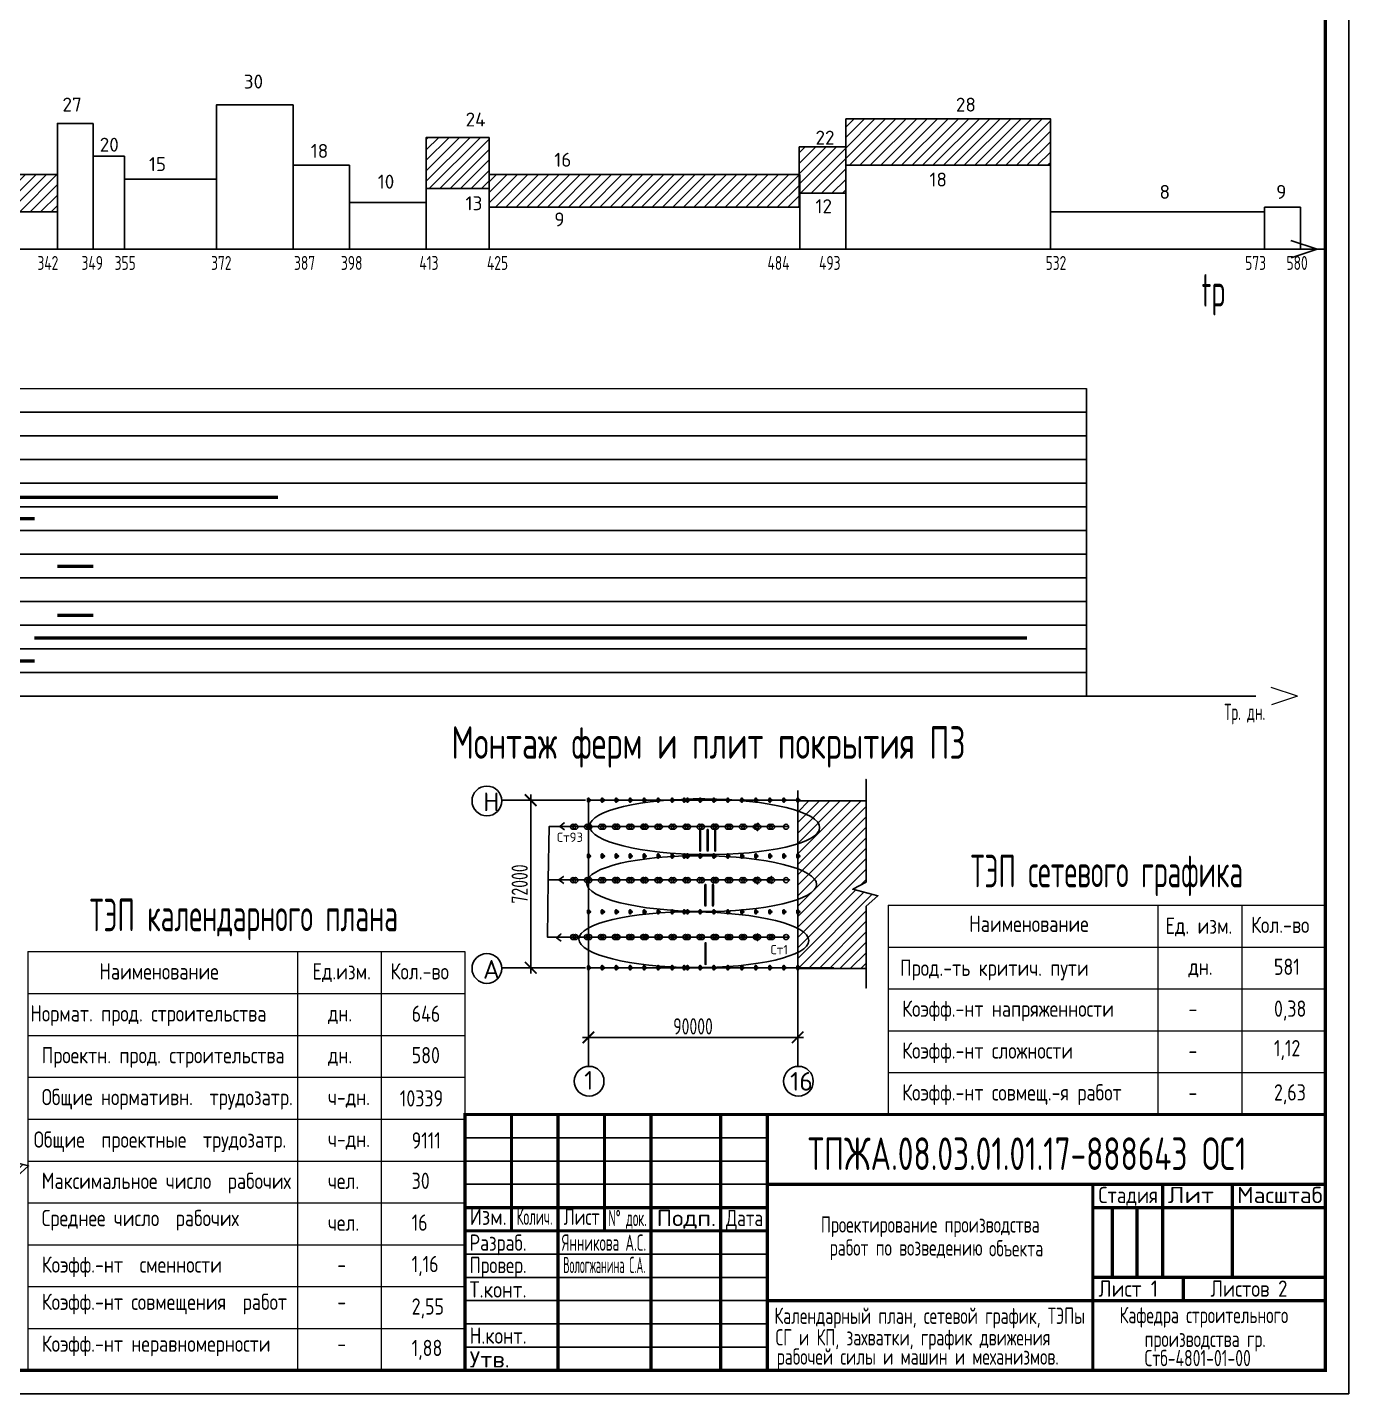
# Paper-space layout 'кал.план' of a CAD drawing. Header units: millimetres. Extents: x 0 to 2359, y 0 to 678.
# Drawn here: x 556.3 to 840.4, y 0.3 to 293.9 of the extents above; entities that cross this region are included whole.
import ezdxf
from ezdxf.enums import TextEntityAlignment as Align

# ---------------------------------------------------------------- set-up
doc = ezdxf.new("R2010")
doc.units = ezdxf.units.MM
doc.header["$LTSCALE"] = 0.5
for name, color, linetype, lineweight in [('Основная', 1, 'Continuous', 70), ('ТОЛСТЫЕ', 1, 'Continuous', 50), ('тонкая', 7, 'Continuous', 20), ('ТОНКИЕе', 7, 'Continuous', 25)]:
    doc.layers.add(name, color=color, linetype=linetype, lineweight=lineweight)
for name, color, linetype in [('размеры', 7, 'Continuous'), ('текст', 7, 'Continuous'), ('тонкие', 7, 'Continuous')]:
    doc.layers.add(name, color=color, linetype=linetype)
doc.styles.add('Наклонный', font='isocpeur.ttf', dxfattribs={"width": 0.7, "height": 3.5})
doc.styles.add('Наклонный 5', font='isocpeur.ttf', dxfattribs={"height": 7})
doc.styles.add('Наколонный', font='isocpeur.ttf', dxfattribs={"width": 0.8, "oblique": 15, "height": 3.5})
doc.styles.add('прямой', font='isocpeur.ttf', dxfattribs={"width": 0.7, "height": 3})
doc.dimstyles.new('СТРОИТЕЛЬНЫЙ', dxfattribs={"dimtxt": 3.5, "dimasz": 2.5, "dimexe": 1.25, "dimexo": 0.625, "dimtad": 1, "dimdec": 0, "dimlfac": 500, "dimdsep": 46, "dimtxsty": 'Наклонный', "dimblk1": 'ARCHTICK', "dimblk2": 'ARCHTICK', "dimsah": 1, "dimcen": 0, "dimdle": 1.25, "dimadec": 0, "dimazin": 0, "dimtfac": 0.75, "dimtdec": 0, "dimtmove": 0, "dimatfit": 3, "dimldrblk": 'ARCHTICK', "dimfxl": 1, "dimtolj": 1, "dimtzin": 0, "dimarcsym": 0})
pattern_1 = [(45, (16.3761, 41.5182), (-1.122532, 1.122532), [])]

# ---------------------------------------------------------------- blocks, each defined once
blk = doc.blocks.new('_ArchTick')
at = {"color": 0, "linetype": 'ByBlock', "const_width": 0.15}
blk.add_lwpolyline([(-0.5, -0.5), (0.5, 0.5)], dxfattribs=at)
blk = doc.blocks.new('*D815')
at = {"layer": 'Defpoints', "color": 0, "transparency": 16777216}
for p in [(676.94, 91.82), (721.94, 91.82), (721.94, 76.85)]:
    blk.add_point(p, dxfattribs=at)
at = {"layer": 'размеры', "color": 0, "lineweight": -2, "transparency": 16777216}
for p, q in [((676.94, 91.2), (676.94, 75.6)), ((721.94, 91.2), (721.94, 75.6)), ((675.69, 76.85), (723.19, 76.85))]:
    blk.add_line(p, q, dxfattribs=at)
at = {"layer": 'размеры', "color": 0, "lineweight": -2, "transparency": 16777216, "xscale": 2.5, "yscale": 2.5, "zscale": 2.5, "rotation": 180}
blk.add_blockref('_ArchTick', (676.94, 76.85), dxfattribs=at)
at = {"layer": 'размеры', "color": 0, "lineweight": -2, "transparency": 16777216, "xscale": 2.5, "yscale": 2.5, "zscale": 2.5}
blk.add_blockref('_ArchTick', (721.94, 76.85), dxfattribs=at)
at = {"layer": 'размеры', "color": 0, "transparency": 16777216, "insert": (699.44, 79.22), "char_height": 3.5, "attachment_point": 5, "style": 'Наклонный'}
blk.add_mtext('\\A1;90000', dxfattribs=at)
blk = doc.blocks.new('*D816')
at = {"layer": 'Defpoints', "color": 0, "transparency": 16777216}
for p in [(676.94, 127.82), (664.54, 91.82), (676.94, 91.82)]:
    blk.add_point(p, dxfattribs=at)
at = {"layer": 'размеры', "color": 0, "lineweight": -2, "transparency": 16777216}
for p, q in [((676.31, 127.82), (663.29, 127.82)), ((664.54, 129.07), (664.54, 90.57)), ((676.31, 91.82), (663.29, 91.82))]:
    blk.add_line(p, q, dxfattribs=at)
at = {"layer": 'размеры', "color": 0, "lineweight": -2, "transparency": 16777216, "xscale": 2.5, "yscale": 2.5, "zscale": 2.5}
for p, rotation in [((664.54, 127.82), 90), ((664.54, 91.82), 270)]:
    blk.add_blockref('_ArchTick', p, dxfattribs=dict(at, rotation=rotation))
at = {"layer": 'размеры', "color": 0, "transparency": 16777216, "insert": (662.17, 109.82), "char_height": 3.5, "attachment_point": 5, "rotation": 90, "style": 'Наклонный'}
blk.add_mtext('\\A1;72000', dxfattribs=at)

psp = doc.layouts.new('кал.план')

# ---------------------------------------------------------------- hatches: boundary and pattern name
at = {"layer": 'тонкие', "transparency": 33554687}
h = psp.add_hatch(dxfattribs=at)
h.set_pattern_fill('ANSI31', scale=0.5)
h.set_pattern_definition(pattern_1)
h.paths.add_polyline_path([(732.2779, 274.2775), (732.2779, 264.2775), (776.2779, 264.2775), (776.2779, 274.2775)])
h = psp.add_hatch(dxfattribs=at)
h.set_pattern_fill('ANSI31', scale=0.5)
h.set_pattern_definition(pattern_1)
h.paths.add_polyline_path([(655.6354, 270.2775), (642.0779, 270.2775), (642.0779, 259.2775), (655.6354, 259.2775)])
h = psp.add_hatch(dxfattribs=at)
h.set_pattern_fill('ANSI31', scale=0.5)
h.set_pattern_definition(pattern_1)
h.paths.add_polyline_path([(732.2779, 268.2775), (722.3779, 268.2775), (722.3779, 258.2775), (732.2779, 258.2775)])
h = psp.add_hatch(dxfattribs=at)
h.set_pattern_fill('ANSI31', scale=0.5)
h.set_pattern_definition(pattern_1)
h.paths.add_polyline_path([(532.5713, 262.2775), (532.5713, 254.2775), (562.7779, 254.2775), (562.7779, 262.2775)])
h = psp.add_hatch(dxfattribs=at)
h.set_pattern_fill('ANSI31', scale=0.5)
h.set_pattern_definition([(45, (16.3761, 43.5182), (-1.122532, 1.122532), [])])
h.paths.add_polyline_path([(722.3779, 262.2775), (655.6354, 262.2775), (655.6354, 255.2775), (722.3779, 255.2775)])
h = psp.add_hatch(dxfattribs=at)
h.set_pattern_fill('ANSI31', scale=0.5)
h.set_pattern_definition([(45, (316.0119, -462.5231), (-1.122532, 1.122532), [])])
h.paths.add_polyline_path([(721.9382, 127.6718), (721.9382, 91.6718), (736.6448, 91.6718), (736.6448, 105.0302), (739.2017, 107.2839), (733.7956, 108.6802), (736.6448, 110.2295), (736.6448, 127.6718)])
h = psp.add_hatch(dxfattribs=at)
h.set_pattern_fill('ANSI31', scale=0.5)
h.set_pattern_definition([(45, (133.4043, -520.5925), (-1.122532, 1.122532), [])])
h.paths.add_polyline_path([(543.9734, 69.6023), (543.9734, 33.6023), (554.0372, 33.6023), (554.0372, 46.9607), (556.5941, 49.2145), (551.188, 50.6107), (554.0372, 52.16), (554.0372, 69.6023)])

# ---------------------------------------------------------------- linework, layer by layer
at = {"layer": 'Основная', "linetype": 'Continuous', "lineweight": 20}
for p, q in [((741.4018, 105.2751), (741.4018, 60.2751)), ((741.4018, 105.2751), (835.4018, 105.2751)), ((771.4018, 105.2751), (817.4018, 105.2751)), ((799.4018, 105.2751), (799.4018, 60.2751)), ((817.4018, 105.2751), (817.4018, 60.2751)), ((835.4018, 105.2751), (835.4018, 60.2751)), ((556.4018, 95.2751), (556.4018, 14.2751)), ((556.4018, 95.2751), (650.4018, 95.2751)), ((586.4018, 95.2751), (632.4018, 95.2751)), ((614.4018, 95.2751), (614.4018, 14.2751)), ((632.4018, 95.2751), (632.4018, 14.2751)), ((650.4018, 95.2751), (650.4018, 14.2751)), ((741.4018, 96.2751), (835.4018, 96.2751)), ((799.4018, 96.2751), (799.4018, 60.2751)), ((817.4018, 96.2751), (817.4018, 60.2751)), ((835.4018, 96.2751), (835.4018, 60.2751)), ((556.4018, 86.2751), (556.4018, 5.2751)), ((556.4018, 86.2751), (650.4018, 86.2751)), ((614.4018, 86.2751), (614.4018, 5.2751)), ((632.4018, 86.2751), (632.4018, 5.2751)), ((650.4018, 86.2751), (650.4018, 5.2751)), ((741.4018, 87.2751), (835.4018, 87.2751)), ((556.4018, 77.2751), (650.4018, 77.2751)), ((741.4018, 78.2751), (835.4018, 78.2751)), ((556.4018, 68.2751), (650.4018, 68.2751)), ((741.4018, 69.2751), (835.4018, 69.2751)), ((556.4018, 59.2751), (650.4018, 59.2751)), ((741.4018, 60.2751), (835.4018, 60.2751)), ((556.4018, 50.2751), (650.4018, 50.2751)), ((556.4018, 41.2751), (650.4018, 41.2751)), ((556.4018, 32.2751), (650.4018, 32.2751)), ((556.4018, 23.2751), (650.4018, 23.2751)), ((556.4018, 14.2751), (650.4018, 14.2751)), ((556.4018, 14.2751), (586.4018, 14.2751)), ((556.4018, 5.2751), (650.4018, 5.2751)), ((556.4018, 5.2751), (586.4018, 5.2751))]:
    psp.add_line(p, q, dxfattribs=at)
at = {"layer": 'ТОЛСТЫЕ', "const_width": 0.7}
psp.add_lwpolyline([(20.4018, 5.2751), (835.4018, 5.2751), (835.4018, 589.2751), (20.4018, 589.2751)], close=True, dxfattribs=at)
at = {"layer": 'ТОЛСТЫЕ', "color": 0}
for points in [[(364.8779, 192.9824), (559.5779, 192.9824)], [(559.5779, 192.9824), (610.1779, 192.9824)], [(557.883, 188.2827), (525.883, 188.2827), (525.883, 188.2827)], [(557.8279, 162.7385), (771.2279, 162.7385)], [(310.3279, 157.7652), (557.8279, 157.7652)], [(676.9382, 127.8218), (676.9382, 128.1218), (676.9382, 127.5218), (676.9382, 127.8218), (677.2382, 127.8218), (676.6382, 127.8218)], [(679.9382, 127.8218), (679.9382, 128.1218), (679.9382, 127.5218), (679.9382, 127.8218), (680.2382, 127.8218), (679.6382, 127.8218)], [(682.9382, 127.8218), (682.9382, 128.1218), (682.9382, 127.5218), (682.9382, 127.8218), (683.2382, 127.8218), (682.6382, 127.8218)], [(685.9382, 127.8218), (685.9382, 128.1218), (685.9382, 127.5218), (685.9382, 127.8218), (686.2382, 127.8218), (685.6382, 127.8218)], [(688.9382, 127.8218), (688.9382, 128.1218), (688.9382, 127.5218), (688.9382, 127.8218), (689.2382, 127.8218), (688.6382, 127.8218)], [(691.9382, 127.8218), (691.9382, 128.1218), (691.9382, 127.5218), (691.9382, 127.8218), (692.2382, 127.8218), (691.6382, 127.8218)], [(694.9382, 127.8218), (694.9382, 128.1218), (694.9382, 127.5218), (694.9382, 127.8218), (695.2382, 127.8218), (694.6382, 127.8218)], [(697.5682, 127.8218), (697.5682, 128.1218), (697.5682, 127.5218), (697.5682, 127.8218), (697.8682, 127.8218), (697.2682, 127.8218)], [(698.2432, 127.8218), (698.2432, 128.1218), (698.2432, 127.5218), (698.2432, 127.8218), (698.5432, 127.8218), (697.9432, 127.8218)], [(700.9382, 127.8218), (700.9382, 128.1218), (700.9382, 127.5218), (700.9382, 127.8218), (701.2382, 127.8218), (700.6382, 127.8218)], [(703.9382, 127.8218), (703.9382, 128.1218), (703.9382, 127.5218), (703.9382, 127.8218), (704.2382, 127.8218), (703.6382, 127.8218)], [(706.9382, 127.8218), (706.9382, 128.1218), (706.9382, 127.5218), (706.9382, 127.8218), (707.2382, 127.8218), (706.6382, 127.8218)], [(709.9382, 127.8218), (709.9382, 128.1218), (709.9382, 127.5218), (709.9382, 127.8218), (710.2382, 127.8218), (709.6382, 127.8218)], [(712.9382, 127.8218), (712.9382, 128.1218), (712.9382, 127.5218), (712.9382, 127.8218), (713.2382, 127.8218), (712.6382, 127.8218)], [(715.9382, 127.8218), (715.9382, 128.1218), (715.9382, 127.5218), (715.9382, 127.8218), (716.2382, 127.8218), (715.6382, 127.8218)], [(718.9382, 127.8218), (718.9382, 128.1218), (718.9382, 127.5218), (718.9382, 127.8218), (719.2382, 127.8218), (718.6382, 127.8218)], [(721.9382, 127.8218), (721.9382, 128.1218), (721.9382, 127.5218), (721.9382, 127.8218), (722.2382, 127.8218), (721.6382, 127.8218)], [(676.9382, 115.8218), (676.9382, 116.1218), (676.9382, 115.5218), (676.9382, 115.8218), (677.2382, 115.8218), (676.6382, 115.8218)], [(679.9382, 115.8218), (679.9382, 116.1218), (679.9382, 115.5218), (679.9382, 115.8218), (680.2382, 115.8218), (679.6382, 115.8218)], [(682.9382, 115.8218), (682.9382, 116.1218), (682.9382, 115.5218), (682.9382, 115.8218), (683.2382, 115.8218), (682.6382, 115.8218)], [(685.9382, 115.8218), (685.9382, 116.1218), (685.9382, 115.5218), (685.9382, 115.8218), (686.2382, 115.8218), (685.6382, 115.8218)], [(688.9382, 115.8218), (688.9382, 116.1218), (688.9382, 115.5218), (688.9382, 115.8218), (689.2382, 115.8218), (688.6382, 115.8218)], [(691.9382, 115.8218), (691.9382, 116.1218), (691.9382, 115.5218), (691.9382, 115.8218), (692.2382, 115.8218), (691.6382, 115.8218)], [(694.9382, 115.8218), (694.9382, 116.1218), (694.9382, 115.5218), (694.9382, 115.8218), (695.2382, 115.8218), (694.6382, 115.8218)], [(697.5682, 115.8218), (697.5682, 116.1218), (697.5682, 115.5218), (697.5682, 115.8218), (697.8682, 115.8218), (697.2682, 115.8218)], [(698.2432, 115.8218), (698.2432, 116.1218), (698.2432, 115.5218), (698.2432, 115.8218), (698.5432, 115.8218), (697.9432, 115.8218)], [(700.9382, 115.8218), (700.9382, 116.1218), (700.9382, 115.5218), (700.9382, 115.8218), (701.2382, 115.8218), (700.6382, 115.8218)], [(703.9382, 115.8218), (703.9382, 116.1218), (703.9382, 115.5218), (703.9382, 115.8218), (704.2382, 115.8218), (703.6382, 115.8218)], [(706.9382, 115.8218), (706.9382, 116.1218), (706.9382, 115.5218), (706.9382, 115.8218), (707.2382, 115.8218), (706.6382, 115.8218)], [(709.9382, 115.8218), (709.9382, 116.1218), (709.9382, 115.5218), (709.9382, 115.8218), (710.2382, 115.8218), (709.6382, 115.8218)], [(712.9382, 115.8218), (712.9382, 116.1218), (712.9382, 115.5218), (712.9382, 115.8218), (713.2382, 115.8218), (712.6382, 115.8218)], [(715.9382, 115.8218), (715.9382, 116.1218), (715.9382, 115.5218), (715.9382, 115.8218), (716.2382, 115.8218), (715.6382, 115.8218)], [(718.9382, 115.8218), (718.9382, 116.1218), (718.9382, 115.5218), (718.9382, 115.8218), (719.2382, 115.8218), (718.6382, 115.8218)], [(721.9382, 115.8218), (721.9382, 116.1218), (721.9382, 115.5218), (721.9382, 115.8218), (722.2382, 115.8218), (721.6382, 115.8218)], [(676.9382, 103.8218), (676.9382, 104.1218), (676.9382, 103.5218), (676.9382, 103.8218), (677.2382, 103.8218), (676.6382, 103.8218)], [(679.9382, 103.8218), (679.9382, 104.1218), (679.9382, 103.5218), (679.9382, 103.8218), (680.2382, 103.8218), (679.6382, 103.8218)], [(682.9382, 103.8218), (682.9382, 104.1218), (682.9382, 103.5218), (682.9382, 103.8218), (683.2382, 103.8218), (682.6382, 103.8218)], [(685.9382, 103.8218), (685.9382, 104.1218), (685.9382, 103.5218), (685.9382, 103.8218), (686.2382, 103.8218), (685.6382, 103.8218)], [(688.9382, 103.8218), (688.9382, 104.1218), (688.9382, 103.5218), (688.9382, 103.8218), (689.2382, 103.8218), (688.6382, 103.8218)], [(691.9382, 103.8218), (691.9382, 104.1218), (691.9382, 103.5218), (691.9382, 103.8218), (692.2382, 103.8218), (691.6382, 103.8218)], [(694.9382, 103.8218), (694.9382, 104.1218), (694.9382, 103.5218), (694.9382, 103.8218), (695.2382, 103.8218), (694.6382, 103.8218)], [(697.5682, 103.8218), (697.5682, 104.1218), (697.5682, 103.5218), (697.5682, 103.8218), (697.8682, 103.8218), (697.2682, 103.8218)], [(698.2432, 103.8218), (698.2432, 104.1218), (698.2432, 103.5218), (698.2432, 103.8218), (698.5432, 103.8218), (697.9432, 103.8218)], [(700.9382, 103.8218), (700.9382, 104.1218), (700.9382, 103.5218), (700.9382, 103.8218), (701.2382, 103.8218), (700.6382, 103.8218)], [(703.9382, 103.8218), (703.9382, 104.1218), (703.9382, 103.5218), (703.9382, 103.8218), (704.2382, 103.8218), (703.6382, 103.8218)], [(706.9382, 103.8218), (706.9382, 104.1218), (706.9382, 103.5218), (706.9382, 103.8218), (707.2382, 103.8218), (706.6382, 103.8218)], [(709.9382, 103.8218), (709.9382, 104.1218), (709.9382, 103.5218), (709.9382, 103.8218), (710.2382, 103.8218), (709.6382, 103.8218)], [(712.9382, 103.8218), (712.9382, 104.1218), (712.9382, 103.5218), (712.9382, 103.8218), (713.2382, 103.8218), (712.6382, 103.8218)], [(715.9382, 103.8218), (715.9382, 104.1218), (715.9382, 103.5218), (715.9382, 103.8218), (716.2382, 103.8218), (715.6382, 103.8218)], [(718.9382, 103.8218), (718.9382, 104.1218), (718.9382, 103.5218), (718.9382, 103.8218), (719.2382, 103.8218), (718.6382, 103.8218)], [(721.9382, 103.8218), (721.9382, 104.1218), (721.9382, 103.5218), (721.9382, 103.8218), (722.2382, 103.8218), (721.6382, 103.8218)], [(676.9382, 91.8218), (676.9382, 92.1218), (676.9382, 91.5218), (676.9382, 91.8218), (677.2382, 91.8218), (676.6382, 91.8218)], [(679.9382, 91.8218), (679.9382, 92.1218), (679.9382, 91.5218), (679.9382, 91.8218), (680.2382, 91.8218), (679.6382, 91.8218)], [(682.9382, 91.8218), (682.9382, 92.1218), (682.9382, 91.5218), (682.9382, 91.8218), (683.2382, 91.8218), (682.6382, 91.8218)], [(685.9382, 91.8218), (685.9382, 92.1218), (685.9382, 91.5218), (685.9382, 91.8218), (686.2382, 91.8218), (685.6382, 91.8218)], [(688.9382, 91.8218), (688.9382, 92.1218), (688.9382, 91.5218), (688.9382, 91.8218), (689.2382, 91.8218), (688.6382, 91.8218)], [(691.9382, 91.8218), (691.9382, 92.1218), (691.9382, 91.5218), (691.9382, 91.8218), (692.2382, 91.8218), (691.6382, 91.8218)], [(694.9382, 91.8218), (694.9382, 92.1218), (694.9382, 91.5218), (694.9382, 91.8218), (695.2382, 91.8218), (694.6382, 91.8218)], [(697.5682, 91.8218), (697.5682, 92.1218), (697.5682, 91.5218), (697.5682, 91.8218), (697.8682, 91.8218), (697.2682, 91.8218)], [(698.2432, 91.8218), (698.2432, 92.1218), (698.2432, 91.5218), (698.2432, 91.8218), (698.5432, 91.8218), (697.9432, 91.8218)], [(700.9382, 91.8218), (700.9382, 92.1218), (700.9382, 91.5218), (700.9382, 91.8218), (701.2382, 91.8218), (700.6382, 91.8218)], [(703.9382, 91.8218), (703.9382, 92.1218), (703.9382, 91.5218), (703.9382, 91.8218), (704.2382, 91.8218), (703.6382, 91.8218)], [(706.9382, 91.8218), (706.9382, 92.1218), (706.9382, 91.5218), (706.9382, 91.8218), (707.2382, 91.8218), (706.6382, 91.8218)], [(709.9382, 91.8218), (709.9382, 92.1218), (709.9382, 91.5218), (709.9382, 91.8218), (710.2382, 91.8218), (709.6382, 91.8218)], [(712.9382, 91.8218), (712.9382, 92.1218), (712.9382, 91.5218), (712.9382, 91.8218), (713.2382, 91.8218), (712.6382, 91.8218)], [(715.9382, 91.8218), (715.9382, 92.1218), (715.9382, 91.5218), (715.9382, 91.8218), (716.2382, 91.8218), (715.6382, 91.8218)], [(718.9382, 91.8218), (718.9382, 92.1218), (718.9382, 91.5218), (718.9382, 91.8218), (719.2382, 91.8218), (718.6382, 91.8218)], [(721.9382, 91.8218), (721.9382, 92.1218), (721.9382, 91.5218), (721.9382, 91.8218), (722.2382, 91.8218), (721.6382, 91.8218)]]:
    psp.add_lwpolyline(points, dxfattribs=at)
at = {"layer": 'ТОЛСТЫЕ', "color": 0, "ltscale": 0.7}
for points in [[(562.7779, 178.1562), (570.4779, 178.1562)], [(562.7779, 167.5729), (570.4779, 167.5729)]]:
    psp.add_lwpolyline(points, dxfattribs=at)
at = {"layer": 'ТОЛСТЫЕ', "const_width": 0.7}
for points in [[(650.4018, 5.2751), (650.4018, 60.2751), (835.4018, 60.2751)], [(660.4018, 60.2751), (660.4018, 35.2751)], [(670.4018, 60.2751), (670.4018, 5.2751)], [(680.4018, 60.2751), (680.4018, 35.2751)], [(690.4018, 60.2751), (690.4018, 5.2751)], [(705.4018, 60.2751), (705.4018, 5.2751)], [(715.4018, 60.2751), (715.4018, 5.2751)], [(815.4018, 60.2751), (810.4018, 60.2751)], [(660.4018, 55.2751), (660.4018, 55.2751)], [(715.4018, 45.2751), (835.4018, 45.2751)], [(785.4018, 45.2751), (785.4018, 5.2751)], [(800.4018, 45.2711), (800.4018, 25.2751)], [(815.4018, 45.2711), (815.4018, 25.2751)], [(650.4018, 40.2751), (715.4018, 40.2751)], [(785.4018, 40.2751), (835.4018, 40.2751)], [(789.5868, 40.3991), (789.5868, 25.3611)], [(794.8868, 40.1871), (794.8868, 25.3611)], [(715.4018, 35.2751), (650.4018, 35.2751)], [(650.4018, 35.2751), (715.4018, 35.2751)], [(785.4018, 25.2751), (835.4018, 25.2751)], [(804.8518, 25.2751), (804.8518, 20.2751)], [(715.4018, 20.2751), (835.4018, 20.2751)]]:
    psp.add_lwpolyline(points, dxfattribs=at)
at = {"layer": 'тонкая'}
psp.add_line((179.9766, 216.3403), (783.9976, 216.3403), dxfattribs=at)
psp.add_line((179.9766, 216.3403), (783.9976, 216.3403), dxfattribs=at)
at = {"layer": 'тонкая', "color": 0}
for points in [[(829.4186, 150.1759), (823.7341, 152.0293)], [(829.4186, 150.1759), (823.7771, 148.3171)]]:
    psp.add_lwpolyline(points, dxfattribs=at)
at = {"layer": 'тонкие'}
for p, q in [((650.4018, 55.2751), (715.4018, 55.2751)), ((650.4018, 50.2751), (715.4018, 50.2751)), ((650.4018, 45.2751), (715.4018, 45.2751)), ((650.4018, 30.2751), (715.4018, 30.2751)), ((650.4018, 25.2751), (715.4018, 25.2751)), ((650.4018, 20.2751), (715.4018, 20.2751)), ((650.4018, 15.2751), (715.4018, 15.2751)), ((650.4018, 10.2751), (715.4018, 10.2751))]:
    psp.add_line(p, q, dxfattribs=at)
psp.add_lwpolyline([(840.4018, 0.2751), (0.4018, 0.2751), (0.4018, 594.2751), (840.4018, 594.2751)], close=True, dxfattribs=at)
at = {"layer": 'ТОНКИЕе', "color": 0}
for points in [[(596.9779, 246.2775), (596.9779, 277.2775), (613.4779, 277.2775)], [(613.4779, 277.2775), (613.4779, 264.2775)], [(562.7779, 246.2775), (562.7779, 273.2775), (570.4779, 273.2775)], [(570.4779, 273.2775), (570.4779, 266.2775)], [(776.2779, 264.2775), (776.2779, 274.2775), (732.2779, 274.2775)], [(732.2779, 274.2775), (732.2779, 268.2775)], [(642.0779, 259.2775), (642.0779, 270.2775), (655.6354, 270.2775)], [(655.6354, 270.2775), (655.6354, 246.2775)], [(732.2779, 258.2775), (732.2779, 268.2775), (722.2701, 268.2775)], [(722.2701, 268.2775), (722.2701, 255.2775)], [(570.4779, 246.2775), (570.4779, 266.2775), (577.2332, 266.2775)], [(577.2332, 266.2775), (577.2332, 261.2775)], [(532.5713, 262.2775), (562.7779, 262.2775)], [(613.4779, 246.2775), (613.4779, 264.2775), (625.5779, 264.2775)], [(625.5779, 264.2775), (625.5779, 256.2775)], [(722.3779, 255.2775), (722.3779, 262.2775), (655.6354, 262.2775)], [(732.2779, 246.2775), (732.2779, 264.2775), (776.2779, 264.2775)], [(776.2779, 264.2775), (776.2779, 254.2775)], [(577.2332, 246.2775), (577.2332, 261.2775), (596.9779, 261.2775)], [(642.0779, 246.2775), (642.0779, 259.2775), (655.6354, 259.2775)], [(625.5779, 246.2775), (625.5779, 256.2775), (642.0779, 256.2775)], [(722.3779, 246.2775), (722.3779, 258.2775), (732.2779, 258.2775)], [(532.5713, 254.2775), (562.7779, 254.2775)], [(655.6354, 248.2775), (655.6354, 255.2775), (722.3779, 255.2775)], [(776.2779, 246.2775), (776.2779, 254.2775), (822.3139, 254.2775)], [(822.3139, 246.2775), (822.3139, 255.2775), (830.0139, 255.2775)], [(830.0139, 255.2775), (830.0139, 246.2775)], [(833.6563, 246.2775), (827.9717, 248.131)], [(179.9766, 246.2775), (179.9766, 246.2775), (835.0374, 246.2775)], [(833.6563, 246.2775), (828.0147, 244.4188)], [(783.9976, 216.3403), (783.9976, 150.1759)], [(179.9766, 211.2507), (783.9976, 211.2507)], [(179.9766, 206.1611), (783.9976, 206.1611)], [(179.9766, 201.0715), (783.9976, 201.0715)], [(179.9766, 195.982), (783.9976, 195.982)], [(179.9766, 190.8924), (783.9976, 190.8924)], [(179.9766, 185.8028), (783.9976, 185.8028)], [(179.9766, 180.7133), (783.9976, 180.7133)], [(179.9766, 175.6237), (783.9976, 175.6237)], [(179.9766, 175.6237), (783.9976, 175.6237)], [(179.9766, 170.5341), (783.9976, 170.5341)], [(179.9766, 170.5341), (783.9976, 170.5341)], [(179.9766, 165.4446), (783.9976, 165.4446)], [(179.9766, 165.4446), (783.9976, 165.4446)], [(179.9766, 160.355), (783.9976, 160.355)], [(179.9766, 160.355), (783.9976, 160.355)], [(179.9766, 155.2654), (783.9976, 155.2654)], [(179.9766, 155.2654), (783.9976, 155.2654)], [(179.9766, 150.1759), (820.4678, 150.1759)], [(721.9382, 91.6718), (736.6448, 91.6718), (736.6448, 87.451), (736.6448, 105.0302), (739.2017, 107.2839), (733.7956, 108.6802), (736.6448, 110.2295), (736.6448, 132.3118), (736.6448, 127.6718), (736.407, 127.6718)], [(721.9382, 129.9263), (721.9382, 84.3313)], [(664.5444, 127.8218), (658.3197, 127.8218)], [(676.9382, 91.8218), (721.9382, 91.8218), (721.9382, 127.8218), (676.9382, 127.8218), (676.9382, 91.8218)], [(721.9382, 127.6718), (736.407, 127.6718)], [(664.5444, 91.8218), (658.3197, 91.8218)], [(721.9382, 91.8218), (729.6885, 91.8218)], [(676.9382, 76.8487), (676.9382, 70.624)], [(721.9382, 76.8487), (721.9382, 70.624)], [(543.9734, 33.6023), (554.0372, 33.6023), (554.0372, 29.3816), (554.0372, 46.9607), (556.5941, 49.2145), (551.188, 50.6107), (554.0372, 52.16), (554.0372, 74.2424), (554.0372, 69.6023), (553.7995, 69.6023)]]:
    psp.add_lwpolyline(points, dxfattribs=at)
at = {"layer": 'ТОНКИЕе', "color": 1}
for points in [[(674.7377, 98.4235), (720.1259, 98.4235), (668.1259, 98.4235), (668.2722, 110.703), (720.2256, 110.703), (668.2722, 110.703), (668.4858, 122.1536), (720.1324, 122.1536)], [(670.7933, 122.1767), (671.7424, 122.9485), (670.7933, 122.1767), (671.8143, 121.4289)], [(712.4109, 122.0156), (713.36, 122.7874), (712.4109, 122.0156), (713.4319, 121.2678)], [(712.5285, 122.1167), (713.4776, 122.8885), (712.5285, 122.1167), (713.5495, 121.3689)], [(670.6156, 110.6877), (671.5647, 111.4595), (670.6156, 110.6877), (671.6367, 109.9399)], [(712.4109, 110.5495), (713.36, 111.3213), (712.4109, 110.5495), (713.4319, 109.8017)], [(715.4142, 110.6877), (716.3633, 111.4595), (715.4142, 110.6877), (716.4352, 109.9399)], [(670.0982, 98.2668), (671.0473, 99.0387), (670.0982, 98.2668), (671.1192, 97.519)], [(712.4109, 98.3268), (713.36, 99.0987), (712.4109, 98.3268), (713.4319, 97.579)]]:
    psp.add_lwpolyline(points, dxfattribs=at)
at = {"layer": 'ТОНКИЕе', "color": 0}
for centre in [(655.1235, 127.666), (655.1235, 91.666), (677.094, 67.4278), (722.094, 67.4278)]:
    psp.add_circle(centre, 3.2, dxfattribs=at)
at = {"layer": 'ТОНКИЕе', "color": 1}
for centre in [(673.6393, 122.1122), (674.1393, 122.1122), (676.6393, 122.1122), (676.6393, 122.1122), (677.1393, 122.1122), (677.1393, 122.1122), (679.6393, 122.1122), (679.6393, 122.1122), (680.1393, 122.1122), (680.1393, 122.1122), (682.6393, 122.1122), (682.682, 122.1122), (683.1393, 122.1122), (683.182, 122.1122), (685.682, 122.1122), (685.7247, 122.1122), (686.182, 122.1122), (686.2247, 122.1122), (688.7247, 122.1122), (688.7674, 122.1122), (689.2247, 122.1122), (689.2674, 122.1122), (691.7674, 122.1122), (691.8101, 122.1122), (692.2674, 122.1122), (692.3101, 122.1122), (694.8101, 122.1122), (694.8101, 122.1122), (695.3101, 122.1122), (695.3101, 122.1122), (697.8101, 122.1122), (697.8528, 122.1122), (698.3101, 122.1122), (698.3528, 122.1122), (700.8528, 122.1122), (700.8528, 122.1122), (701.3528, 122.1122), (701.3528, 122.1122), (703.8528, 122.1122), (703.8955, 122.1122), (704.3528, 122.1122), (704.3955, 122.1122), (706.8955, 122.1122), (706.9382, 122.1122), (707.3955, 122.1122), (707.4382, 122.1122), (709.9382, 122.1122), (709.9382, 122.1122), (710.4382, 122.1122), (710.4382, 122.1122), (712.9382, 122.1122), (712.9382, 122.1122), (713.4382, 122.1122), (713.4382, 122.1122), (715.9382, 122.1122), (716.4382, 122.1122), (719.4382, 122.1122), (673.6393, 110.6462), (674.1393, 110.6462), (676.6393, 110.6462), (676.6393, 110.6462), (677.1393, 110.6462), (677.1393, 110.6462), (679.6393, 110.6462), (679.6393, 110.6462), (680.1393, 110.6462), (680.1393, 110.6462), (682.6393, 110.6462), (682.682, 110.6462), (683.1393, 110.6462), (683.182, 110.6462), (685.682, 110.6462), (685.7247, 110.6462), (686.182, 110.6462), (686.2247, 110.6462), (688.7247, 110.6462), (688.7674, 110.6462), (689.2247, 110.6462), (689.2674, 110.6462), (691.7674, 110.6462), (691.8101, 110.6462), (692.2674, 110.6462), (692.3101, 110.6462), (694.8101, 110.6462), (694.8101, 110.6462), (695.3101, 110.6462), (695.3101, 110.6462), (697.8101, 110.6462), (697.8528, 110.6462), (698.3101, 110.6462), (698.3528, 110.6462), (700.8528, 110.6462), (700.8528, 110.6462), (701.3528, 110.6462), (701.3528, 110.6462), (703.8528, 110.6462), (703.8955, 110.6462), (704.3528, 110.6462), (704.3955, 110.6462), (706.8955, 110.6462), (706.9382, 110.6462), (707.3955, 110.6462), (707.4382, 110.6462), (709.9382, 110.6462), (709.9382, 110.6462), (710.4382, 110.6462), (710.4382, 110.6462), (712.9382, 110.6462), (712.9382, 110.6462), (713.4382, 110.6462), (713.4382, 110.6462), (715.9382, 110.6462), (716.4382, 110.6462), (719.4382, 110.6462), (673.6393, 98.4235), (674.1393, 98.4235), (676.6393, 98.4235), (676.6393, 98.4235), (677.1393, 98.4235), (677.1393, 98.4235), (679.6393, 98.4235), (679.6393, 98.4235), (680.1393, 98.4235), (680.1393, 98.4235), (682.6393, 98.4235), (682.682, 98.4235), (683.1393, 98.4235), (683.182, 98.4235), (685.682, 98.4235), (685.7247, 98.4235), (686.182, 98.4235), (686.2247, 98.4235), (688.7247, 98.4235), (688.7674, 98.4235), (689.2247, 98.4235), (689.2674, 98.4235), (691.7674, 98.4235), (691.8101, 98.4235), (692.2674, 98.4235), (692.3101, 98.4235), (694.8101, 98.4235), (694.8101, 98.4235), (695.3101, 98.4235), (695.3101, 98.4235), (697.8101, 98.4235), (697.8528, 98.4235), (698.3101, 98.4235), (698.3528, 98.4235), (700.8528, 98.4235), (700.8528, 98.4235), (701.3528, 98.4235), (701.3528, 98.4235), (703.8528, 98.4235), (703.8955, 98.4235), (704.3528, 98.4235), (704.3955, 98.4235), (706.8955, 98.4235), (706.9382, 98.4235), (707.3955, 98.4235), (707.4382, 98.4235), (709.9382, 98.4235), (709.9382, 98.4235), (710.4382, 98.4235), (710.4382, 98.4235), (712.9382, 98.4235), (712.9382, 98.4235), (713.4382, 98.4235), (713.4382, 98.4235), (715.9382, 98.4235), (716.4382, 98.4235), (719.4382, 98.4235)]:
    psp.add_circle(centre, 0.5427, dxfattribs=at)
at = {"layer": 'ТОНКИЕе', "color": 0}
for centre in [(701.9362, 122.113), (701.2892, 109.9086), (699.6276, 97.8281)]:
    psp.add_ellipse(centre, major_axis=(-24.7226, 0.1651), ratio=0.24225067, dxfattribs=at)

# ---------------------------------------------------------------- texts
at = {"layer": 'текст', "style": 'прямой'}
for s, width, p, p2 in [('Стадия', 0.811603, (786.6064, 41.227), (799.3891, 41.227)), ('Лит', 1.179066, (801.5196, 41.227), (811.4238, 41.227)), ('Масштаб', 0.93751, (816.4328, 41.227), (834.808, 41.227)), ('Изм.', 0.89515, (651.4026, 36.5462), (659.3918, 36.5462)), ('Колич.', 0.565781, (661.5222, 36.5462), (669.2451, 36.5462)), ('Лист', 0.735515, (671.6419, 36.5462), (679.3648, 36.5462)), ('N%%D док.', 0.536073, (681.229, 36.2802), (689.4845, 36.2802)), ('Подп.', 1.141316, (691.6149, 36.2802), (704.3977, 36.2802)), ('Дата', 0.671362, (706.5281, 36.2802), (714.5174, 36.2802)), ('Разраб.', 0.736913, (651.4026, 30.9882), (663.6538, 30.9882)), ('Янникова А.С.', 0.601833, (671.2506, 30.9882), (689.3658, 30.9882)), ('Провер.', 0.760943, (651.4026, 26.1822), (663.6538, 26.1822)), ('Вологжанина С.А.', 0.458675, (671.5428, 26.1822), (689.2018, 26.1822)), ('Т.конт.', 0.795531, (651.4026, 20.9242), (663.6538, 20.9242)), ('Лист 1', 0.890783, (786.6064, 21.106), (799.3891, 21.106)), ('Листов 2 ', 0.833342, (810.7078, 21.106), (829.083, 21.106)), ('Н.конт.', 0.795531, (651.4026, 11.0092), (663.6538, 11.0092)), ('Утв.', 0.914517, (651.4026, 5.9022), (660.0448, 5.9022))]:
    psp.add_text(s, height=3.5, dxfattribs=dict(at, width=width)).set_placement(p, p2, align=Align.FIT)
at = {"layer": 'текст', "color": 7, "style": 'Наклонный', "width": 0.7}
for s, p in [('Проектирование производства', (726.9153, 34.89)), ('работ по возведению', (728.8359, 29.9335)), ('объекта', (763.0855, 29.7736)), ('Календарный план, сетевой график, ТЭПы ', (716.9416, 15.2736)), ('СГ и КП, захватки, график движения', (717.1924, 10.6375)), ('рабочей силы и машин и механизмов.', (717.4433, 6.5027))]:
    psp.add_text(s, height=3.5, dxfattribs=at).set_placement(p)
at = {"layer": 'тонкая', "style": 'Наклонный', "width": 0.6}
for s, height, p in [('tр', 7, (808.7558, 233.9069)), ('Тр. дн.', 3.5, (813.6637, 145.0594)), ('ТЭП сетевого графика', 7, (759.1286, 109.1077)), ('ТЭП календарного плана', 7, (569.7162, 99.6606))]:
    psp.add_text(s, height=height, dxfattribs=at).set_placement(p)
at = {"layer": 'тонкая', "lineweight": 20, "style": 'Наколонный', "width": 0.8}
for s, p in [('Наименование', (758.8283, 99.514)), ('Ед. изм.', (801.0238, 99.1059)), ('Кол.-во', (819.4018, 99.2911)), ('Наименование', (571.7968, 89.2911)), ('Ед.изм.', (617.61, 89.2911)), ('Кол.-во', (634.4018, 89.2911)), ('Прод.-ть критич. пути', (743.9559, 90.0624)), ('дн.', (805.9464, 90.2751)), ('581', (824.3334, 90.2751)), ('Нормат. прод. строительства', (556.9549, 80.2553)), ('дн.', (620.9464, 80.2751)), ('646', (638.9464, 80.1855)), ('Коэфф.-нт напряженности', (744.4018, 81.2751)), ('-', (805.9464, 81.2751)), ('0,38', (824.3334, 81.2751)), ('Проектн. прод. строительства', (559.4018, 71.2751)), ('дн.', (620.9464, 71.2751)), ('580', (638.9464, 71.2751)), ('Коэфф.-нт сложности', (744.4018, 72.2751)), ('-', (805.9464, 72.2751)), ('1,12', (824.3334, 72.7808)), ('Общие нормативн.  трудозатр.', (559.4018, 62.2751)), ('ч-дн.', (620.9464, 62.2751)), ('10339', (636.3976, 61.9876)), ('Коэфф.-нт совмещ.-я работ', (744.4018, 63.2751)), ('-', (805.9464, 63.2751)), ('2,63', (824.3334, 63.2751)), ('Общие  проектные  трудозатр.', (557.6922, 53.1357)), ('9111', (638.9464, 52.9499)), ('ч-дн.', (620.9464, 53.2751)), ('Максимальное число  рабочих', (559.4018, 44.2751)), ('30', (638.9464, 44.2751)), ('чел.', (620.9464, 44.2751)), ('Среднее число  рабочих', (559.4018, 36.2751)), ('16', (638.9464, 35.2972)), ('чел.', (620.9464, 35.2751)), ('Коэфф.-нт  сменности', (559.4018, 26.2751)), ('1,16', (638.9464, 26.3867)), ('-', (622.9464, 26.2751)), ('Коэфф.-нт совмещения  работ', (559.4018, 18.2751)), ('2,55', (638.9464, 17.2591)), ('-', (622.9464, 18.2751)), ('Коэфф.-нт неравномерности', (559.4018, 9.2751)), ('1,88', (638.9464, 8.3487)), ('-', (622.9464, 9.2751))]:
    psp.add_text(s, height=3.5, dxfattribs=at).set_placement(p)
at = {"layer": 'ТОНКИЕе', "color": 0, "attachment_point": 1, "style": 'Наклонный 5'}
for s, width, heights, insert, char_height in [('30', 2.585866, [0], (602.8411, 283.7777), 3), ('27', 3, [3], (563.8646, 278.8327), 3), ('28', 2.585866, [0], (755.9464, 278.8196), 3), ('24', 2.585866, [0], (650.5399, 275.6293), 3), ('20', 2.585866, [0], (571.8777, 270.2111), 3), ('22', 2.585866, [0], (725.7658, 271.7255), 3), ('18', 2.585866, [0], (617.2503, 268.8712), 3), ('15', 2.585866, [0], (582.4562, 266.0414), 3), ('16', 2.585866, [0], (669.6059, 266.9773), 3), ('10', 6.719046, [0], (631.649, 262.2667), 3), ('18', 2.585866, [0], (750.2716, 262.7194), 3), ('8', 2.585866, [0], (799.7328, 260.0657), 3), ('9', 2.585866, [0], (824.8039, 260.0657), 3), ('13', 2.585866, [0], (650.5399, 257.6261), 3), ('12', 2.585866, [0], (725.7658, 256.9789), 3), ('9', 2.585866, [0], (669.6059, 254.1483), 3), ('{\\W0.7;398}', 2.585866, [0], (623.7457, 244.7992), 3), ('{\\W0.7;413}', 2.585866, [0], (640.6012, 244.7992), 3), ('{\\W0.7;484}', 2.585866, [0], (715.4407, 244.7992), 3), ('{\\W0.7;532}', 2.585866, [0], (775.2431, 244.7992), 3), ('{\\Q0;Н}', 1.852732, [0], (654.2925, 129.4727), 4), ('{\\Q0;III}', 12.735677, [0], (700.1627, 121.7267), 5), ('{\\Q0;II}', 12.735677, [0], (701.2892, 109.9086), 5), ('{\\Q0;I}', 12.735677, [0], (701.3225, 97.3564), 5), ('{\\Q0;А}', 1.852732, [0], (654.2925, 93.4727), 4), ('{\\Q0;1}', 1.852732, [0], (676.0246, 69.6139), 4), ('{\\Q0;16}', 1.852732, [0], (720.302, 69.4039), 4)]:
    psp.add_mtext_dynamic_manual_height_columns(s, width=width, gutter_width=35, heights=heights, dxfattribs=dict(at, insert=insert, char_height=char_height))
at = {"layer": 'ТОНКИЕе', "color": 0, "char_height": 3, "attachment_point": 1, "line_spacing_factor": 0.4, "style": 'Наклонный 5'}
for s, width, heights, insert in [('{\\W0.7;342}', 2.585866, [0], (558.4844, 244.7992)), ('{\\W0.7;349}', 2.585866, [0], (567.9693, 244.7992)), ('{\\W0.7;355}', 3, [0], (575.0865, 244.7992)), ('{\\W0.7;372}', 2.585866, [0], (595.823, 244.7992)), ('{\\W0.7;387}', 2.585866, [0], (613.6527, 244.7992)), ('{\\W0.7;425}', 2.585866, [0], (655.137, 244.7992)), ('{\\W0.7;493}', 2.585866, [0], (726.5398, 244.7992)), ('{\\W0.7;573}', 2.585866, [0], (818.1543, 244.7992)), ('{\\W0.7;580}', 3, [3], (827.0351, 244.7992))]:
    psp.add_mtext_dynamic_manual_height_columns(s, width=width, gutter_width=35, heights=heights, dxfattribs=dict(at, insert=insert))
at = {"layer": 'ТОНКИЕе', "attachment_point": 1}
for s, width, gutter_width, insert, char_height, style in [('Монтаж ферм и плит покрытия ПЗ', 660.87029, 35, (647.4987, 143.72), 7, 'Наклонный'), ('Ст93', 2.31845, 35, (670.169, 120.8635), 2, 'Наклонный 5'), ('Ст1', 2.31845, 35, (716.0954, 96.7076), 2, 'Наклонный 5'), ('ТПЖА.08.03.01.01.17-888643 ОС1', 99.455638, 17.5, (724.1164, 55.3462), 7, 'Наклонный'), ('Кафедра строительного ', 46.559369, 17.5, (791.145, 18.9217), 3.5, 'Наклонный'), ('производства гр. ', 46.559369, 17.5, (796.5346, 13.8007), 3.5, 'Наклонный'), ('Стб-4801-01-00', 46.559369, 17.5, (796.5346, 9.6792), 3.5, 'Наклонный')]:
    psp.add_mtext_dynamic_manual_height_columns(s, width=width, gutter_width=gutter_width, heights=[0], dxfattribs=dict(at, insert=insert, char_height=char_height, style=style))

# ---------------------------------------------------------------- dimensions: what is measured, and where the dimension line sits
at = {"layer": 'размеры', "color": 0}
dim = psp.add_linear_dim(base=(664.5444, 91.8218), p1=(676.9382, 127.8218), p2=(676.9382, 91.8218), angle=90, text='72000', dimstyle='СТРОИТЕЛЬНЫЙ', dxfattribs=at)
dim.commit()
dim.dimension.update_dxf_attribs({"geometry": '*D816', "text_midpoint": (662.1694, 109.8218)})
dim = psp.add_linear_dim(base=(721.9382, 76.8487), p1=(676.9382, 91.8218), p2=(721.9382, 91.8218), text='90000', dimstyle='СТРОИТЕЛЬНЫЙ', dxfattribs=at)
dim.commit()
dim.dimension.update_dxf_attribs({"geometry": '*D815', "text_midpoint": (699.4382, 79.2237)})

doc.saveas('drawing.dxf')
